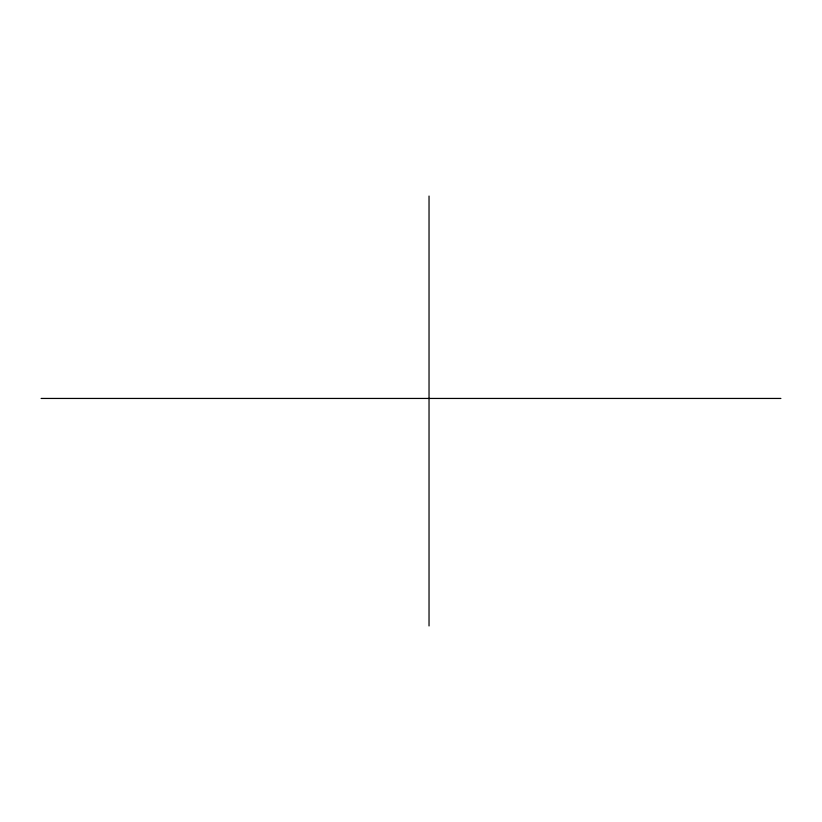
<?xml version="1.0" encoding="UTF-8"?>
<svg xmlns="http://www.w3.org/2000/svg" width="822" height="822" viewBox="0 0 822 822"><rect width="100%" height="100%" fill="white"/><g stroke="black" fill="none" stroke-linecap="round" stroke-linejoin="round"><path stroke-width="1.23" d="M41.1 398.444L780.9 398.444M429.033 196.057L429.033 625.943"/></g></svg>
